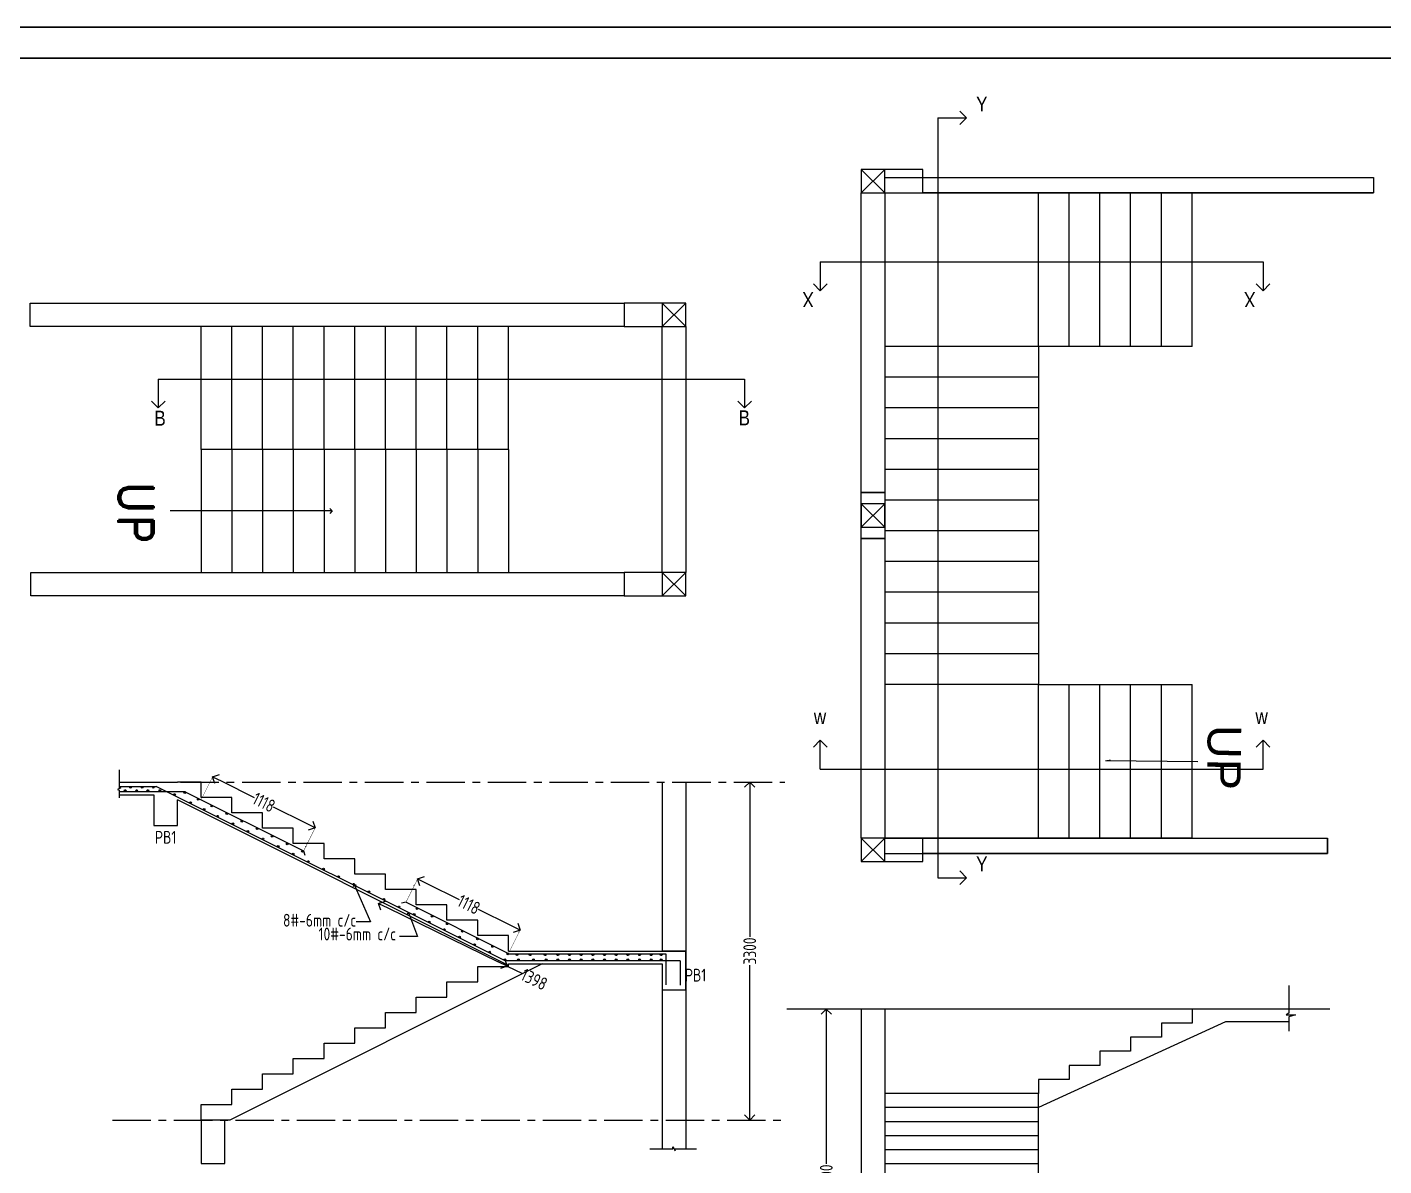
# Model space of a CAD drawing. Header units: inches. Extents: x -605 to 2991212, y -2872845 to 0.
# Drawn here: x 2700475 to 2753448, y -2108598 to -2064120 of the extents above; entities that cross this region are included whole.
import ezdxf

# ---------------------------------------------------------------- set-up
doc = ezdxf.new("R2010")
doc.units = ezdxf.units.IN
doc.header["$LTSCALE"] = 600
doc.header["$MEASUREMENT"] = 0
doc.linetypes.add('CENTERX2', pattern=[4, 2.5, -0.5, 0.5, -0.5])
doc.linetypes.add('DOT2', pattern=[0.125, 0, -0.125])
for name, color, linetype in [('05 RG_TXT', 7, 'Continuous'), ('NOITHAT', 21, 'Continuous'), ('RC BEAM', 130, 'Continuous'), ('SnT-DIMENSION', 7, 'Continuous'), ('SnT-DIMS2', 7, 'Continuous')]:
    doc.layers.add(name, color=color, linetype=linetype)
for name, color, linetype, lineweight in [('PV_MASONRY', 10, 'Continuous', 0), ('rDIMension', 1, 'Continuous', 18), ('rRCC 1', 3, 'Continuous', 25), ('rRCC 2', 40, 'Continuous', 15), ('rREINF 1', 1, 'Continuous', 25), ('rREINF 2', 4, 'Continuous', 25), ('rSHEET', 2, 'Continuous', 30), ('TEXT 1', 1, 'Continuous', 0)]:
    doc.layers.add(name, color=color, linetype=linetype, lineweight=lineweight)
doc.styles.add('DIM', font='geniso.shx', dxfattribs={"width": 0.85})
doc.styles.add('MtXpl_Arial_Narrow_1', font='ARIALN.TTF')
doc.styles.add('RG', font='arial.ttf')
doc.styles.add('ROMAND', font='romand.shx')
doc.styles.add('ROMANS', font='arial.ttf')
doc.dimstyles.new('SnT', dxfattribs={"dimtxt": 2.5, "dimasz": 1, "dimexe": 1, "dimexo": 1, "dimgap": 1, "dimtad": 1, "dimdec": 0, "dimzin": 0, "dimdsep": 46, "dimtxsty": 'ROMANS', "dimblk": 'L1', "dimcen": 1, "dimclrd": 1, "dimclre": 1, "dimadec": 0, "dimazin": 0, "dimtfac": 1, "dimtdec": 0, "dimtmove": 0, "dimatfit": 3, "dimldrblk": 'LL1', "dimfxl": 1, "dimtolj": 1, "dimtzin": 0, "dimarcsym": 0})
doc.dimstyles.new('ST-100', dxfattribs={"dimscale": 100, "dimtxt": 2.5, "dimasz": 2, "dimexe": 0.18, "dimexo": 0.0625, "dimgap": 0.2, "dimtad": 0, "dimdec": 0, "dimzin": 0, "dimdsep": 46, "dimtxsty": 'DIM', "dimblk": 'OPEN90', "dimcen": 0.09, "dimclrd": 256, "dimclrt": 7, "dimadec": 0, "dimazin": 0, "dimtfac": 1, "dimtdec": 0, "dimtofl": 0, "dimtmove": 0, "dimatfit": 3, "dimldrblk": 'OPEN90', "dimfxl": 1, "dimtolj": 1, "dimtzin": 0, "dimlwd": -1, "dimarcsym": 0})
doc.dimstyles.new('ST-150', dxfattribs={"dimscale": 75, "dimtxt": 3, "dimasz": 2, "dimexe": 0.18, "dimexo": 0.0625, "dimgap": 0.2, "dimtad": 0, "dimdec": 0, "dimlfac": 2, "dimzin": 0, "dimdsep": 46, "dimtxsty": 'DIM', "dimblk": 'OPEN90', "dimcen": 0.09, "dimclrd": 256, "dimclrt": 7, "dimadec": 0, "dimazin": 0, "dimtfac": 1, "dimtdec": 0, "dimtofl": 0, "dimtmove": 0, "dimatfit": 3, "dimldrblk": 'OPEN90', "dimfxl": 1, "dimtolj": 1, "dimtzin": 0, "dimlwd": -1, "dimarcsym": 0})
doc.dimstyles.new('ST-25', dxfattribs={"dimscale": 100, "dimtxt": 2.5, "dimasz": 2, "dimexe": 0.18, "dimexo": 0.0625, "dimgap": 0.2, "dimtad": 0, "dimdec": 0, "dimlfac": 0.25, "dimzin": 0, "dimdsep": 46, "dimtxsty": 'DIM', "dimblk": 'OPEN90', "dimcen": 0.09, "dimclrd": 256, "dimclrt": 7, "dimadec": 0, "dimazin": 0, "dimtfac": 1, "dimtdec": 0, "dimtofl": 0, "dimtmove": 0, "dimatfit": 3, "dimldrblk": 'OPEN90', "dimfxl": 1, "dimtolj": 1, "dimtzin": 0, "dimlwd": -1, "dimarcsym": 0})

# ---------------------------------------------------------------- blocks, each defined once
blk = doc.blocks.new('_Open90')
at = {"color": 0, "linetype": 'ByBlock', "lineweight": -2}
for p, q in [((0, 0), (-1, 0)), ((-0.5, 0.5), (0, 0)), ((0, 0), (-0.5, -0.5))]:
    blk.add_line(p, q, dxfattribs=at)
blk = doc.blocks.new('*D162')
at = {"layer": 'Defpoints', "color": 0, "linetype": 'ByBlock', "ltscale": 0.1, "transparency": 16777216}
for p in [(2733042, -2102472), (2731502, -2115672), (2731678, -2115672)]:
    blk.add_point(p, dxfattribs=at)
at = {"layer": 'rDIMension', "color": 0, "linetype": 'DOT2', "lineweight": -2, "ltscale": 0.1, "transparency": 16777216}
for p, q in [((2733036, -2102472), (2731660, -2102472)), ((2731508, -2115672), (2731696, -2115672))]:
    blk.add_line(p, q, dxfattribs=at)
at = {"layer": 'rDIMension', "linetype": 'ByBlock', "ltscale": 0.1, "transparency": 16777216}
for p, q in [((2731678, -2102872), (2731678, -2108521)), ((2731678, -2115272), (2731678, -2109623))]:
    blk.add_line(p, q, dxfattribs=at)
at = {"layer": 'rDIMension', "linetype": 'ByBlock', "ltscale": 0.1, "transparency": 16777216, "xscale": 400, "yscale": 400, "zscale": 400}
for p, rotation in [((2731678, -2102472), 90), ((2731678, -2115672), 270)]:
    blk.add_blockref('_Open90', p, dxfattribs=dict(at, rotation=rotation))
at = {"layer": 'rDIMension', "color": 7, "linetype": 'ByBlock', "ltscale": 0.1, "transparency": 16777216, "insert": (2731678, -2109072), "char_height": 500, "attachment_point": 5, "rotation": 90, "style": 'DIM'}
blk.add_mtext('\\A1;3300', dxfattribs=at)
blk = doc.blocks.new('L1')
at = {"color": 1}
blk.add_line((0, -1), (0, 1), dxfattribs=at)
blk.add_solid([(-2, 0.33), (-2, -0.33), (0, 0)], dxfattribs=at)
blk = doc.blocks.new('LL1')
at = {"color": 1}
blk.add_solid([(-2, 0.33), (-2, -0.33), (0, 0)], dxfattribs=at)
blk = doc.blocks.new('*D172')
at = {"layer": 'Defpoints', "color": 0, "linetype": 'ByBlock', "ltscale": 0.1, "transparency": 16777216}
for p in [(2728749, -2093606), (2728690, -2106806), (2728749, -2106806)]:
    blk.add_point(p, dxfattribs=at)
at = {"layer": 'rDIMension', "color": 0, "linetype": 'DOT2', "lineweight": -2, "ltscale": 0.1, "transparency": 16777216}
for p, q in [((2728742, -2093606), (2728672, -2093606)), ((2728742, -2106806), (2728672, -2106806))]:
    blk.add_line(p, q, dxfattribs=at)
at = {"layer": 'rDIMension', "linetype": 'ByBlock', "ltscale": 0.1, "transparency": 16777216}
for p, q in [((2728690, -2094006), (2728690, -2099654)), ((2728690, -2106406), (2728690, -2100757))]:
    blk.add_line(p, q, dxfattribs=at)
at = {"layer": 'rDIMension', "linetype": 'ByBlock', "ltscale": 0.1, "transparency": 16777216, "xscale": 400, "yscale": 400, "zscale": 400}
for p, rotation in [((2728690, -2093606), 90), ((2728690, -2106806), 270)]:
    blk.add_blockref('_Open90', p, dxfattribs=dict(at, rotation=rotation))
at = {"layer": 'rDIMension', "color": 7, "linetype": 'ByBlock', "ltscale": 0.1, "transparency": 16777216, "insert": (2728690, -2100206), "char_height": 500, "attachment_point": 5, "rotation": 90, "style": 'DIM'}
blk.add_mtext('\\A1;3300', dxfattribs=at)
blk = doc.blocks.new('*D173')
at = {"layer": 'Defpoints', "color": 0, "linetype": 'ByBlock', "ltscale": 0.1, "transparency": 16777216}
for p in [(2715268, -2098298), (2719723, -2099389), (2719268, -2100298)]:
    blk.add_point(p, dxfattribs=at)
at = {"layer": 'rDIMension', "color": 0, "linetype": 'DOT2', "lineweight": -2, "ltscale": 0.1, "transparency": 16777216}
for p, q in [((2715271, -2098292), (2715731, -2097373)), ((2719271, -2100292), (2719731, -2099373))]:
    blk.add_line(p, q, dxfattribs=at)
at = {"layer": 'rDIMension', "linetype": 'ByBlock', "ltscale": 0.1, "transparency": 16777216}
for p, q in [((2716081, -2097568), (2717344, -2098199)), ((2719365, -2099210), (2718102, -2098578))]:
    blk.add_line(p, q, dxfattribs=at)
at = {"layer": 'rDIMension', "linetype": 'ByBlock', "ltscale": 0.1, "transparency": 16777216, "xscale": 400, "yscale": 400, "zscale": 400}
for p, rotation in [((2715723, -2097389), 153.434948822922), ((2719723, -2099389), 333.434948822922)]:
    blk.add_blockref('_Open90', p, dxfattribs=dict(at, rotation=rotation))
at = {"layer": 'rDIMension', "color": 7, "linetype": 'ByBlock', "ltscale": 0.1, "transparency": 16777216, "insert": (2717723, -2098389), "char_height": 500, "attachment_point": 5, "rotation": 333.4349, "style": 'DIM'}
blk.add_mtext('\\A1;1118', dxfattribs=at)
blk = doc.blocks.new('*D174')
at = {"layer": 'Defpoints', "color": 0, "linetype": 'ByBlock', "ltscale": 0.1, "transparency": 16777216}
for p in [(2707268, -2094298), (2711720, -2095397), (2711269, -2096298)]:
    blk.add_point(p, dxfattribs=at)
at = {"layer": 'rDIMension', "color": 0, "linetype": 'DOT2', "lineweight": -2, "ltscale": 0.1, "transparency": 16777216}
for p, q in [((2707271, -2094292), (2707727, -2093380)), ((2711272, -2096293), (2711728, -2095381))]:
    blk.add_line(p, q, dxfattribs=at)
at = {"layer": 'rDIMension', "linetype": 'ByBlock', "ltscale": 0.1, "transparency": 16777216}
for p, q in [((2708077, -2093575), (2709340, -2094207)), ((2711362, -2095218), (2710099, -2094586))]:
    blk.add_line(p, q, dxfattribs=at)
at = {"layer": 'rDIMension', "linetype": 'ByBlock', "ltscale": 0.1, "transparency": 16777216, "xscale": 400, "yscale": 400, "zscale": 400}
for p, rotation in [((2707719, -2093397), 153.434948822922), ((2711720, -2095397), 333.434948822922)]:
    blk.add_blockref('_Open90', p, dxfattribs=dict(at, rotation=rotation))
at = {"layer": 'rDIMension', "color": 7, "linetype": 'ByBlock', "ltscale": 0.1, "transparency": 16777216, "insert": (2709720, -2094397), "char_height": 500, "attachment_point": 5, "rotation": 333.4349, "style": 'DIM'}
blk.add_mtext('\\A1;1118', dxfattribs=at)
blk = doc.blocks.new('*D175')
at = {"layer": 'Defpoints', "color": 0, "linetype": 'ByBlock', "ltscale": 0.1, "transparency": 16777216}
for p in [(2714245, -2098253), (2714199, -2098346), (2719268, -2100706)]:
    blk.add_point(p, dxfattribs=at)
at = {"layer": 'rDIMension', "color": 0, "linetype": 'DOT2', "lineweight": -2, "ltscale": 0.1, "transparency": 16777216}
for p, q in [((2714242, -2098259), (2714192, -2098362)), ((2719266, -2100711), (2719215, -2100815))]:
    blk.add_line(p, q, dxfattribs=at)
at = {"layer": 'rDIMension', "linetype": 'ByBlock', "ltscale": 0.1, "transparency": 16777216}
for p, q in [((2714559, -2098521), (2718864, -2100623)), ((2719223, -2100799), (2719815, -2101088))]:
    blk.add_line(p, q, dxfattribs=at)
at = {"layer": 'rDIMension', "linetype": 'ByBlock', "ltscale": 0.1, "transparency": 16777216, "xscale": 400, "yscale": 400, "zscale": 400}
for p, rotation in [((2714199, -2098346), 153.9759606951129), ((2719223, -2100799), 333.9759606951129)]:
    blk.add_blockref('_Open90', p, dxfattribs=dict(at, rotation=rotation))
at = {"layer": 'rDIMension', "color": 7, "linetype": 'ByBlock', "ltscale": 0.1, "transparency": 16777216, "insert": (2720273, -2101312), "char_height": 500, "attachment_point": 5, "rotation": 333.976, "style": 'DIM'}
blk.add_mtext('\\A1;1398', dxfattribs=at)

msp = doc.modelspace()

# ---------------------------------------------------------------- hatches: boundary and pattern name
at = {"layer": 'rREINF 2'}
h = msp.add_hatch(color=256, dxfattribs=at)
h.dxf.hatch_style = 1
h.paths.add_polyline_path([(2704336.3, -2093940.3, 1), (2704267.6, -2093940.3, 1)])
h = msp.add_hatch(color=256, dxfattribs=at)
h.dxf.hatch_style = 1
h.paths.add_polyline_path([(2704550.1, -2093808.9, 1), (2704481.4, -2093808.9, 1)])
h = msp.add_hatch(color=256, dxfattribs=at)
h.dxf.hatch_style = 1
h.paths.add_polyline_path([(2704787.1, -2093940.3, 1), (2704718.4, -2093940.3, 1)])
h = msp.add_hatch(color=256, dxfattribs=at)
h.dxf.hatch_style = 1
h.paths.add_polyline_path([(2705000.9, -2093808.9, 1), (2704932.1, -2093808.9, 1)])
h = msp.add_hatch(color=256, dxfattribs=at)
h.dxf.hatch_style = 1
h.paths.add_polyline_path([(2705222.2, -2093940.3, 1), (2705153.5, -2093940.3, 1)])
h = msp.add_hatch(color=256, dxfattribs=at)
h.dxf.hatch_style = 1
h.paths.add_polyline_path([(2705436, -2093808.9, 1), (2705367.2, -2093808.9, 1)])
h = msp.add_hatch(color=256, dxfattribs=at)
h.dxf.hatch_style = 1
h.paths.add_polyline_path([(2705692.5, -2093940.3, 1), (2705623.8, -2093940.3, 1)])
h = msp.add_hatch(color=256, dxfattribs=at)
h.dxf.hatch_style = 1
h.paths.add_polyline_path([(2706663.4, -2094012.6, 1), (2706594.7, -2094012.6, 1)])
h = msp.add_hatch(color=256, dxfattribs=at)
h.dxf.hatch_style = 1
h.paths.add_polyline_path([(2706264.7, -2094095.7, 1), (2706195.9, -2094095.7, 1)])
h = msp.add_hatch(color=256, dxfattribs=at)
h.dxf.hatch_style = 1
h.paths.add_polyline_path([(2706892.5, -2094409.7, 1), (2706823.8, -2094409.7, 1)])
h = msp.add_hatch(color=256, dxfattribs=at)
h.dxf.hatch_style = 1
h.paths.add_polyline_path([(2707190.4, -2094280.1, 1), (2707121.7, -2094280.1, 1)])
h = msp.add_hatch(color=256, dxfattribs=at)
h.dxf.hatch_style = 1
h.paths.add_polyline_path([(2707716.1, -2094543, 1), (2707647.4, -2094543, 1)])
h = msp.add_hatch(color=256, dxfattribs=at)
h.dxf.hatch_style = 1
h.paths.add_polyline_path([(2707418.2, -2094672.5, 1), (2707349.5, -2094672.5, 1)])
h = msp.add_hatch(color=256, dxfattribs=at)
h.dxf.hatch_style = 1
h.paths.add_polyline_path([(2707949.2, -2094941.9, 1), (2707880.5, -2094941.9, 1)])
h = msp.add_hatch(color=256, dxfattribs=at)
h.dxf.hatch_style = 1
h.paths.add_polyline_path([(2708306.2, -2094838, 1), (2708237.4, -2094838, 1)])
h = msp.add_hatch(color=256, dxfattribs=at)
h.dxf.hatch_style = 1
h.paths.add_polyline_path([(2708539.3, -2095236.9, 1), (2708470.6, -2095236.9, 1)])
h = msp.add_hatch(color=256, dxfattribs=at)
h.dxf.hatch_style = 1
h.paths.add_polyline_path([(2708896.2, -2095133, 1), (2708827.5, -2095133, 1)])
h = msp.add_hatch(color=256, dxfattribs=at)
h.dxf.hatch_style = 1
h.paths.add_polyline_path([(2709129.3, -2095531.9, 1), (2709060.6, -2095531.9, 1)])
h = msp.add_hatch(color=256, dxfattribs=at)
h.dxf.hatch_style = 1
h.paths.add_polyline_path([(2709486.2, -2095428.1, 1), (2709417.5, -2095428.1, 1)])
h = msp.add_hatch(color=256, dxfattribs=at)
h.dxf.hatch_style = 1
h.paths.add_polyline_path([(2709719.4, -2095826.9, 1), (2709650.6, -2095826.9, 1)])
h = msp.add_hatch(color=256, dxfattribs=at)
h.dxf.hatch_style = 1
h.paths.add_polyline_path([(2710076.3, -2095723.1, 1), (2710007.6, -2095723.1, 1)])
h = msp.add_hatch(color=256, dxfattribs=at)
h.dxf.hatch_style = 1
h.paths.add_polyline_path([(2710309.4, -2096122, 1), (2710240.7, -2096122, 1)])
h = msp.add_hatch(color=256, dxfattribs=at)
h.dxf.hatch_style = 1
h.paths.add_polyline_path([(2710666.3, -2096018.1, 1), (2710597.6, -2096018.1, 1)])
h = msp.add_hatch(color=256, dxfattribs=at)
h.dxf.hatch_style = 1
h.paths.add_polyline_path([(2710899.5, -2096417, 1), (2710830.7, -2096417, 1)])
h = msp.add_hatch(color=256, dxfattribs=at)
h.dxf.hatch_style = 1
h.paths.add_polyline_path([(2711256.4, -2096313.1, 1), (2711187.7, -2096313.1, 1)])
h = msp.add_hatch(color=256, dxfattribs=at)
h.dxf.hatch_style = 1
h.paths.add_polyline_path([(2711489.5, -2096712, 1), (2711420.8, -2096712, 1)])
h = msp.add_hatch(color=256, dxfattribs=at)
h.dxf.hatch_style = 1
h.paths.add_polyline_path([(2712079.6, -2097007, 1), (2712010.8, -2097007, 1)])
h = msp.add_hatch(color=256, dxfattribs=at)
h.dxf.hatch_style = 1
h.paths.add_polyline_path([(2712669.6, -2097302.1, 1), (2712600.9, -2097302.1, 1)])
h = msp.add_hatch(color=256, dxfattribs=at)
h.dxf.hatch_style = 1
h.paths.add_polyline_path([(2713259.7, -2097597.1, 1), (2713190.9, -2097597.1, 1)])
h = msp.add_hatch(color=256, dxfattribs=at)
h.dxf.hatch_style = 1
h.paths.add_polyline_path([(2713849.7, -2097892.1, 1), (2713781, -2097892.1, 1)])
h = msp.add_hatch(color=256, dxfattribs=at)
h.dxf.hatch_style = 1
h.paths.add_polyline_path([(2714439.8, -2098187.1, 1), (2714371, -2098187.1, 1)])
h = msp.add_hatch(color=256, dxfattribs=at)
h.dxf.hatch_style = 1
h.paths.add_polyline_path([(2715029.8, -2098482.2, 1), (2714961.1, -2098482.2, 1)])
h = msp.add_hatch(color=256, dxfattribs=at)
h.dxf.hatch_style = 1
h.paths.add_polyline_path([(2715619.9, -2098777.2, 1), (2715551.1, -2098777.2, 1)])
h = msp.add_hatch(color=256, dxfattribs=at)
h.dxf.hatch_style = 1
h.paths.add_polyline_path([(2715732.8, -2098551.3, 1), (2715664.1, -2098551.3, 1)])
h = msp.add_hatch(color=256, dxfattribs=at)
h.dxf.hatch_style = 1
h.paths.add_polyline_path([(2716209.9, -2099072.2, 1), (2716141.2, -2099072.2, 1)])
h = msp.add_hatch(color=256, dxfattribs=at)
h.dxf.hatch_style = 1
h.paths.add_polyline_path([(2716322.8, -2098846.3, 1), (2716254.1, -2098846.3, 1)])
h = msp.add_hatch(color=256, dxfattribs=at)
h.dxf.hatch_style = 1
h.paths.add_polyline_path([(2716912.9, -2099141.4, 1), (2716844.1, -2099141.4, 1)])
h = msp.add_hatch(color=256, dxfattribs=at)
h.dxf.hatch_style = 1
h.paths.add_polyline_path([(2716800, -2099367.2, 1), (2716731.2, -2099367.2, 1)])
h = msp.add_hatch(color=256, dxfattribs=at)
h.dxf.hatch_style = 1
h.paths.add_polyline_path([(2717390, -2099662.3, 1), (2717321.3, -2099662.3, 1)])
h = msp.add_hatch(color=256, dxfattribs=at)
h.dxf.hatch_style = 1
h.paths.add_polyline_path([(2717502.9, -2099436.4, 1), (2717434.2, -2099436.4, 1)])
h = msp.add_hatch(color=256, dxfattribs=at)
h.dxf.hatch_style = 1
h.paths.add_polyline_path([(2718093, -2099731.4, 1), (2718024.2, -2099731.4, 1)])
h = msp.add_hatch(color=256, dxfattribs=at)
h.dxf.hatch_style = 1
h.paths.add_polyline_path([(2717980, -2099957.3, 1), (2717911.3, -2099957.3, 1)])
h = msp.add_hatch(color=256, dxfattribs=at)
h.dxf.hatch_style = 1
h.paths.add_polyline_path([(2718570.1, -2100252.3, 1), (2718501.4, -2100252.3, 1)])
h = msp.add_hatch(color=256, dxfattribs=at)
h.dxf.hatch_style = 1
h.paths.add_polyline_path([(2718683, -2100026.4, 1), (2718614.3, -2100026.4, 1)])
h = msp.add_hatch(color=256, dxfattribs=at)
h.dxf.hatch_style = 1
h.paths.add_polyline_path([(2719273.1, -2100321.5, 1), (2719204.3, -2100321.5, 1)])
h = msp.add_hatch(color=256, dxfattribs=at)
h.dxf.hatch_style = 1
h.paths.add_polyline_path([(2719636.5, -2100351.1, 1), (2719567.7, -2100351.1, 1)])
h = msp.add_hatch(color=256, dxfattribs=at)
h.dxf.hatch_style = 1
h.paths.add_polyline_path([(2720147.2, -2100351.1, 1), (2720078.5, -2100351.1, 1)])
h = msp.add_hatch(color=256, dxfattribs=at)
h.dxf.hatch_style = 1
h.paths.add_polyline_path([(2720731.3, -2100351.1, 1), (2720662.6, -2100351.1, 1)])
h = msp.add_hatch(color=256, dxfattribs=at)
h.dxf.hatch_style = 1
h.paths.add_polyline_path([(2721230.3, -2100351.1, 1), (2721161.5, -2100351.1, 1)])
h = msp.add_hatch(color=256, dxfattribs=at)
h.dxf.hatch_style = 1
h.paths.add_polyline_path([(2721686.1, -2100351.1, 1), (2721617.3, -2100351.1, 1)])
h = msp.add_hatch(color=256, dxfattribs=at)
h.dxf.hatch_style = 1
h.paths.add_polyline_path([(2722141.9, -2100351.1, 1), (2722073.1, -2100351.1, 1)])
h = msp.add_hatch(color=256, dxfattribs=at)
h.dxf.hatch_style = 1
h.paths.add_polyline_path([(2722597.7, -2100351.1, 1), (2722528.9, -2100351.1, 1)])
h = msp.add_hatch(color=256, dxfattribs=at)
h.dxf.hatch_style = 1
h.paths.add_polyline_path([(2723053.5, -2100351.1, 1), (2722984.7, -2100351.1, 1)])
h = msp.add_hatch(color=256, dxfattribs=at)
h.dxf.hatch_style = 1
h.paths.add_polyline_path([(2723509.3, -2100351.1, 1), (2723440.5, -2100351.1, 1)])
h = msp.add_hatch(color=256, dxfattribs=at)
h.dxf.hatch_style = 1
h.paths.add_polyline_path([(2723965.1, -2100351.1, 1), (2723896.3, -2100351.1, 1)])
h = msp.add_hatch(color=256, dxfattribs=at)
h.dxf.hatch_style = 1
h.paths.add_polyline_path([(2724420.9, -2100351.1, 1), (2724352.1, -2100351.1, 1)])
h = msp.add_hatch(color=256, dxfattribs=at)
h.dxf.hatch_style = 1
h.paths.add_polyline_path([(2724876.7, -2100351.1, 1), (2724807.9, -2100351.1, 1)])
h = msp.add_hatch(color=256, dxfattribs=at)
h.dxf.hatch_style = 1
h.paths.add_polyline_path([(2725265.7, -2100351.1, 1), (2725197, -2100351.1, 1)])
h = msp.add_hatch(color=256, dxfattribs=at)
h.dxf.hatch_style = 1
h.paths.add_polyline_path([(2719160.1, -2100547.3, 1), (2719091.4, -2100547.3, 1)])
h = msp.add_hatch(color=256, dxfattribs=at)
h.dxf.hatch_style = 1
h.paths.add_polyline_path([(2719691.4, -2100551.4, 1), (2719622.7, -2100551.4, 1)])
h = msp.add_hatch(color=256, dxfattribs=at)
h.dxf.hatch_style = 1
h.paths.add_polyline_path([(2720275.5, -2100551.4, 1), (2720206.8, -2100551.4, 1)])
h = msp.add_hatch(color=256, dxfattribs=at)
h.dxf.hatch_style = 1
h.paths.add_polyline_path([(2720774.5, -2100551.4, 1), (2720705.7, -2100551.4, 1)])
h = msp.add_hatch(color=256, dxfattribs=at)
h.dxf.hatch_style = 1
h.paths.add_polyline_path([(2721230.3, -2100551.4, 1), (2721161.5, -2100551.4, 1)])
h = msp.add_hatch(color=256, dxfattribs=at)
h.dxf.hatch_style = 1
h.paths.add_polyline_path([(2721686.1, -2100551.4, 1), (2721617.3, -2100551.4, 1)])
h = msp.add_hatch(color=256, dxfattribs=at)
h.dxf.hatch_style = 1
h.paths.add_polyline_path([(2722141.9, -2100551.4, 1), (2722073.1, -2100551.4, 1)])
h = msp.add_hatch(color=256, dxfattribs=at)
h.dxf.hatch_style = 1
h.paths.add_polyline_path([(2722597.7, -2100551.4, 1), (2722528.9, -2100551.4, 1)])
h = msp.add_hatch(color=256, dxfattribs=at)
h.dxf.hatch_style = 1
h.paths.add_polyline_path([(2723053.5, -2100551.4, 1), (2722984.7, -2100551.4, 1)])
h = msp.add_hatch(color=256, dxfattribs=at)
h.dxf.hatch_style = 1
h.paths.add_polyline_path([(2723509.3, -2100551.4, 1), (2723440.5, -2100551.4, 1)])
h = msp.add_hatch(color=256, dxfattribs=at)
h.dxf.hatch_style = 1
h.paths.add_polyline_path([(2723965.1, -2100551.4, 1), (2723896.3, -2100551.4, 1)])
h = msp.add_hatch(color=256, dxfattribs=at)
h.dxf.hatch_style = 1
h.paths.add_polyline_path([(2724420.9, -2100551.4, 1), (2724352.1, -2100551.4, 1)])
h = msp.add_hatch(color=256, dxfattribs=at)
h.dxf.hatch_style = 1
h.paths.add_polyline_path([(2724876.7, -2100551.4, 1), (2724807.9, -2100551.4, 1)])
h = msp.add_hatch(color=256, dxfattribs=at)
h.dxf.hatch_style = 1
h.paths.add_polyline_path([(2725265.7, -2100551.4, 1), (2725197, -2100551.4, 1)])

# ---------------------------------------------------------------- linework, layer by layer
at = {"color": 8, "linetype": 'ByBlock'}
for p, q in [((2707268.4, -2080617.8), (2707268.4, -2075817.8)), ((2708468.4, -2080617.8), (2708468.4, -2075817.8)), ((2709668.4, -2080617.8), (2709668.4, -2075817.8)), ((2710868.4, -2080617.8), (2710868.4, -2075817.8)), ((2712068.4, -2080617.8), (2712068.4, -2075817.8)), ((2713268.4, -2080617.8), (2713268.4, -2075817.8)), ((2714468.4, -2080617.8), (2714468.4, -2075817.8)), ((2715668.4, -2080617.8), (2715668.4, -2075817.8)), ((2716868.4, -2080617.8), (2716868.4, -2075817.8)), ((2718068.4, -2080617.8), (2718068.4, -2075817.8)), ((2719268.4, -2080617.8), (2719268.4, -2075817.8)), ((2725268.4, -2085417.8), (2725268.4, -2075817.8)), ((2707268.4, -2080617.8), (2707268.4, -2085417.8)), ((2719268.4, -2080617.8), (2707268.4, -2080617.8)), ((2708468.4, -2080617.8), (2708468.4, -2085417.8)), ((2709668.4, -2080617.8), (2709668.4, -2085417.8)), ((2710868.4, -2080617.8), (2710868.4, -2085417.8)), ((2712068.4, -2080617.8), (2712068.4, -2085417.8)), ((2713268.4, -2080617.8), (2713268.4, -2085417.8)), ((2714468.4, -2080617.8), (2714468.4, -2085417.8)), ((2715668.4, -2080617.8), (2715668.4, -2085417.8)), ((2716868.4, -2080617.8), (2716868.4, -2085417.8)), ((2718068.4, -2080617.8), (2718068.4, -2085417.8)), ((2719268.4, -2080617.8), (2719268.4, -2085417.8))]:
    msp.add_line(p, q, dxfattribs=at)
at = {"color": 1, "linetype": 'ByBlock'}
for points in [[(2753041.8, -2070594.8), (2735441.8, -2070594.8), (2735441.8, -2069994.8), (2753041.8, -2069994.8)], [(2733961.8, -2082294.8), (2733041.8, -2082294.8), (2733041.8, -2070594.8), (2733961.8, -2070594.8)], [(2700588.4, -2074897.8), (2723788.4, -2074897.8), (2723788.4, -2075817.8), (2700588.4, -2075817.8)], [(2725268.4, -2075817.8), (2726188.4, -2075817.8), (2726188.4, -2085417.8), (2725268.4, -2085417.8)], [(2733961.8, -2095794.8), (2733041.8, -2095794.8), (2733041.8, -2084094.8), (2733961.8, -2084094.8)], [(2700620, -2085417.8), (2723788.4, -2085417.8), (2723788.4, -2086337.8), (2700620, -2086337.8)], [(2751241.8, -2096394.8), (2735441.8, -2096394.8), (2735441.8, -2095794.8), (2751241.8, -2095794.8)]]:
    msp.add_lwpolyline(points, close=True, dxfattribs=at)
for points in [[(2704064.9, -2093130.7), (2704064.9, -2093828.7), (2704134, -2093828.7), (2704000.3, -2093895.3), (2704064.9, -2093922.6), (2704064.9, -2094227.6)], [(2704064.9, -2093774.7), (2705511.8, -2093774.7)], [(2704064.9, -2093974.7), (2706622, -2093974.7)], [(2719134, -2100585.8), (2705511.8, -2093774.7)], [(2706622, -2093974.7), (2711269.3, -2096298.3)], [(2711269.3, -2096298.3), (2711323, -2096461.5)], [(2715268.4, -2098297.9), (2715093.4, -2098331.9)], [(2715268.4, -2098297.9), (2719268.4, -2100297.9)], [(2719272.7, -2100316.7), (2725413.9, -2100316.7)], [(2725413.9, -2100316.7), (2725413.9, -2101520.8)], [(2725978.2, -2100585.8), (2719134, -2100585.8)], [(2725978.2, -2100585.8), (2725978.2, -2101534.8)], [(2749743, -2101553.7), (2749743, -2102639.4), (2749630.3, -2102698.9), (2750003.8, -2102698.9), (2749743, -2102780.1), (2749743, -2103339)], [(2733041.8, -2102472), (2733041.8, -2115672)], [(2733961.8, -2102472), (2733961.8, -2112372)]]:
    msp.add_lwpolyline(points, dxfattribs=at)
at = {"color": 8, "linetype": 'CENTERX2'}
for points in [[(2704064.9, -2093605.8), (2730055.3, -2093605.8)], [(2703807.9, -2106805.8), (2730055.3, -2106805.8)]]:
    msp.add_lwpolyline(points, dxfattribs=at)
at = {"color": 2, "linetype": 'ByBlock'}
for points in [[(2704064.9, -2093605.8), (2706348.4, -2093605.8)], [(2719268.4, -2100205.8), (2719268.4, -2099605.8), (2718068.4, -2099605.8), (2718068.4, -2099005.8), (2716868.4, -2099005.8), (2716868.4, -2098405.8), (2715668.4, -2098405.8), (2715668.4, -2097805.8), (2714468.4, -2097805.8), (2714468.4, -2097205.8), (2713268.4, -2097205.8), (2713268.4, -2096605.8), (2712068.4, -2096605.8), (2712068.4, -2096005.8), (2710868.4, -2096005.8), (2710868.4, -2095405.8), (2709668.4, -2095405.8), (2709668.4, -2094805.8), (2708468.4, -2094805.8), (2708468.4, -2094205.8), (2707268.4, -2094205.8), (2707268.4, -2093605.8), (2706348.4, -2093605.8)], [(2704064.9, -2094105.8), (2705428.4, -2094105.8), (2705428.4, -2094205.8)], [(2719268.4, -2100764.8), (2706348.4, -2094304.8)], [(2719268.4, -2100205.8), (2726188.4, -2100205.8)], [(2719268.4, -2100338.8), (2719268.4, -2100297.9)], [(2707268.4, -2106805.8), (2707268.4, -2106205.8), (2708468.4, -2106205.8), (2708468.4, -2105605.8), (2709668.4, -2105605.8), (2709668.4, -2105005.8), (2710868.4, -2105005.8), (2710868.4, -2104405.8), (2712068.4, -2104405.8), (2712068.4, -2103805.8), (2713268.4, -2103805.8), (2713268.4, -2103205.8), (2714468.4, -2103205.8), (2714468.4, -2102605.8), (2715668.4, -2102605.8), (2715668.4, -2102005.8), (2716868.4, -2102005.8), (2716868.4, -2101405.8), (2718068.4, -2101405.8), (2718068.4, -2100805.8), (2719268.4, -2100805.8), (2719268.4, -2100705.8)], [(2720586.4, -2100705.8), (2708386.4, -2106805.8), (2708188.4, -2106805.8)], [(2719268.4, -2100705.8), (2725268.4, -2100705.8)], [(2745961.8, -2102472), (2745961.8, -2103022), (2744761.8, -2103022), (2744761.8, -2103572), (2743561.8, -2103572), (2743561.8, -2104122), (2742361.8, -2104122), (2742361.8, -2104672), (2741161.8, -2104672), (2741161.8, -2105222), (2739961.8, -2105222), (2739961.8, -2105772), (2733961.8, -2105772)], [(2749743, -2102472), (2745961.8, -2102472)], [(2747270.9, -2102972), (2739961.8, -2106322)], [(2749743, -2102972), (2747270.9, -2102972)], [(2739961.8, -2112372), (2739961.8, -2105772)], [(2739961.8, -2106322), (2733961.8, -2106322)], [(2739961.8, -2106872), (2733961.8, -2106872)], [(2739961.8, -2107422), (2733961.8, -2107422)], [(2739961.8, -2107972), (2733961.8, -2107972)], [(2739961.8, -2108522), (2733961.8, -2108522)]]:
    msp.add_lwpolyline(points, dxfattribs=at)
at = {"color": 4, "linetype": 'ByBlock'}
for points in [[(2725268.4, -2093605.8), (2725268.4, -2100205.8)], [(2726188.4, -2093605.8), (2726188.4, -2107934.6)], [(2705428.4, -2094105.8), (2705428.4, -2095305.8), (2706348.4, -2095305.8), (2706348.4, -2094304.8)], [(2725268.4, -2100705.8), (2725268.4, -2101725.8), (2726188.4, -2101725.8), (2726188.4, -2100205.8), (2725268.4, -2100205.8)], [(2725268.4, -2100705.8), (2725268.4, -2107934.6)], [(2724783.7, -2107934.6), (2725687.2, -2107934.6), (2725687.2, -2107857.7), (2725775.9, -2108006.1), (2725775.9, -2107934.6), (2726611, -2107934.6)]]:
    msp.add_lwpolyline(points, dxfattribs=at)
at = {"color": 8, "linetype": 'ByBlock'}
msp.add_lwpolyline([(2751333.5, -2102472), (2730134.6, -2102472)], dxfattribs=at)
at = {"color": 4, "linetype": 'ByBlock'}
msp.add_lwpolyline([(2707268.4, -2106805.8), (2707268.4, -2108505.8), (2708188.4, -2108505.8), (2708188.4, -2106805.8)], close=True, dxfattribs=at)
at = {"layer": 'NOITHAT', "color": 8, "linetype": 'Continuous'}
msp.add_line((2733961.8, -2070594.8), (2745961.8, -2070594.8), dxfattribs=at)
at = {"layer": 'NOITHAT', "linetype": 'Continuous'}
for p, q in [((2739961.8, -2076594.8), (2739961.8, -2070594.8)), ((2741161.8, -2076594.8), (2741161.8, -2070594.8)), ((2742361.8, -2076594.8), (2742361.8, -2070594.8)), ((2743561.8, -2076594.8), (2743561.8, -2070594.8)), ((2744761.8, -2076594.8), (2744761.8, -2070594.8)), ((2745961.8, -2076594.8), (2745961.8, -2070594.8)), ((2739961.8, -2076594.8), (2733961.8, -2076594.8)), ((2739961.8, -2077794.8), (2733961.8, -2077794.8)), ((2739961.8, -2078994.8), (2733961.8, -2078994.8)), ((2739961.8, -2080194.8), (2733961.8, -2080194.8)), ((2739961.8, -2081394.8), (2733961.8, -2081394.8)), ((2739961.8, -2081394.8), (2733961.8, -2081394.8)), ((2739961.8, -2082594.8), (2733961.8, -2082594.8)), ((2739961.8, -2083794.8), (2733961.8, -2083794.8)), ((2739961.8, -2084994.8), (2733961.8, -2084994.8)), ((2739961.8, -2086194.8), (2733961.8, -2086194.8)), ((2739961.8, -2087394.8), (2733961.8, -2087394.8)), ((2739961.8, -2088594.8), (2733961.8, -2088594.8)), ((2739961.8, -2089794.8), (2733961.8, -2089794.8)), ((2739961.8, -2095794.8), (2739961.8, -2089794.8)), ((2741161.8, -2095794.8), (2741161.8, -2089794.8)), ((2742361.8, -2095794.8), (2742361.8, -2089794.8)), ((2743561.8, -2095794.8), (2743561.8, -2089794.8)), ((2744761.8, -2095794.8), (2744761.8, -2089794.8)), ((2745961.8, -2095794.8), (2745961.8, -2089794.8))]:
    msp.add_line(p, q, dxfattribs=at)
msp.add_lwpolyline([(2745961.8, -2076594.8), (2739961.8, -2076594.8), (2739961.8, -2089794.8), (2745961.8, -2089794.8)], dxfattribs=at)
at = {"layer": 'PV_MASONRY', "color": 8}
for p, q in [((2733961.8, -2069994.8), (2753041.8, -2069994.8)), ((2753041.8, -2069994.8), (2753041.8, -2070594.8)), ((2733961.8, -2070594.8), (2753041.8, -2070594.8)), ((2745961.8, -2095794.8), (2733961.8, -2095794.8)), ((2733961.8, -2095794.8), (2751241.8, -2095794.8)), ((2751241.8, -2096394.8), (2751241.8, -2095794.8)), ((2733961.8, -2096394.8), (2751241.8, -2096394.8))]:
    msp.add_line(p, q, dxfattribs=at)
at = {"layer": 'RC BEAM', "color": 1}
for p, q in [((2737154.3, -2067663.1), (2736888.2, -2067397.1)), ((2736030, -2067663.1), (2736030, -2097343.1)), ((2736030, -2067663.1), (2737154.3, -2067663.1)), ((2737154.3, -2067663.1), (2736888.2, -2067929.2)), ((2731439.6, -2073289.2), (2748732.7, -2073289.2)), ((2731439.6, -2073289.2), (2731439.6, -2074413.5)), ((2748732.7, -2073289.2), (2748732.7, -2074413.5)), ((2731439.6, -2074413.5), (2731173.5, -2074147.5)), ((2731439.6, -2074413.5), (2731705.6, -2074147.5)), ((2748732.7, -2074413.5), (2748466.6, -2074147.5)), ((2748732.7, -2074413.5), (2748998.7, -2074147.5)), ((2705592.4, -2077867.6), (2728487.7, -2077867.6)), ((2705592.4, -2077867.6), (2705592.4, -2078991.9)), ((2728487.7, -2077867.6), (2728487.7, -2078991.9)), ((2705592.4, -2078991.9), (2705326.4, -2078725.9)), ((2705592.4, -2078991.9), (2705858.5, -2078725.9)), ((2728487.7, -2078991.9), (2728221.6, -2078725.9)), ((2728487.7, -2078991.9), (2728753.8, -2078725.9)), ((2731439.6, -2091976.1), (2731173.5, -2092242.2)), ((2731439.6, -2093100.4), (2731439.6, -2091976.1)), ((2731439.6, -2091976.1), (2731705.6, -2092242.2)), ((2748732.7, -2091976.1), (2748466.6, -2092242.2)), ((2748732.7, -2093100.4), (2748732.7, -2091976.1)), ((2748732.7, -2091976.1), (2748998.7, -2092242.2)), ((2731439.6, -2093100.4), (2748732.7, -2093100.4)), ((2737154.3, -2097343.1), (2736888.2, -2097077)), ((2736030, -2097343.1), (2737154.3, -2097343.1)), ((2737154.3, -2097343.1), (2736888.2, -2097609.1))]:
    msp.add_line(p, q, dxfattribs=at)
at = {"layer": 'rRCC 2', "color": 6}
for p, q in [((2733041.8, -2070594.8), (2733961.8, -2069674.8)), ((2733041.8, -2069674.8), (2733961.8, -2070594.8)), ((2726188.4, -2074897.8), (2725268.4, -2075817.8)), ((2726188.4, -2075817.8), (2725268.4, -2074897.8)), ((2733041.8, -2082734.8), (2733961.8, -2083654.8)), ((2733961.8, -2082734.8), (2733041.8, -2083654.8)), ((2726188.4, -2085417.8), (2725268.4, -2086337.8)), ((2726188.4, -2086337.8), (2725268.4, -2085417.8)), ((2733041.8, -2096714.8), (2733961.8, -2095794.8)), ((2733041.8, -2095794.8), (2733961.8, -2096714.8))]:
    msp.add_line(p, q, dxfattribs=at)
for points in [[(2733041.8, -2069674.8), (2733041.8, -2070594.8), (2735441.8, -2070594.8), (2735441.8, -2069674.8)], [(2733041.8, -2070594.8), (2733961.8, -2070594.8), (2733961.8, -2069674.8), (2733041.8, -2069674.8)], [(2726188.4, -2075817.8), (2726188.4, -2074897.8), (2723788.4, -2074897.8), (2723788.4, -2075817.8)], [(2726188.4, -2074897.8), (2725268.4, -2074897.8), (2725268.4, -2075817.8), (2726188.4, -2075817.8)], [(2733961.8, -2084094.8), (2733041.8, -2084094.8), (2733041.8, -2082294.8), (2733961.8, -2082294.8)], [(2733041.8, -2082734.8), (2733041.8, -2083654.8), (2733961.8, -2083654.8), (2733961.8, -2082734.8)], [(2726188.4, -2086337.8), (2726188.4, -2085417.8), (2723788.4, -2085417.8), (2723788.4, -2086337.8)], [(2726188.4, -2085417.8), (2725268.4, -2085417.8), (2725268.4, -2086337.8), (2726188.4, -2086337.8)], [(2733041.8, -2095794.8), (2733041.8, -2096714.8), (2735441.8, -2096714.8), (2735441.8, -2095794.8)], [(2733041.8, -2096714.8), (2733961.8, -2096714.8), (2733961.8, -2095794.8), (2733041.8, -2095794.8)]]:
    msp.add_lwpolyline(points, close=True, dxfattribs=at)
at = {"layer": 'rREINF 2'}
for centre in [(2704302, -2093940.3), (2704515.7, -2093808.9), (2704752.7, -2093940.3), (2704966.5, -2093808.9), (2705187.8, -2093940.3), (2705401.6, -2093808.9), (2705658.2, -2093940.3), (2706629.1, -2094012.6), (2706230.3, -2094095.7), (2706858.2, -2094409.7), (2707156.1, -2094280.1), (2707681.7, -2094543), (2707383.9, -2094672.5), (2707914.9, -2094941.9), (2708271.8, -2094838), (2708504.9, -2095236.9), (2708861.8, -2095133), (2709095, -2095531.9), (2709451.9, -2095428.1), (2709685, -2095826.9), (2710041.9, -2095723.1), (2710275.1, -2096122), (2710632, -2096018.1), (2710865.1, -2096417), (2711222, -2096313.1), (2711455.2, -2096712), (2712045.2, -2097007), (2712635.3, -2097302.1), (2713225.3, -2097597.1), (2713815.3, -2097892.1), (2714405.4, -2098187.1), (2714995.4, -2098482.2), (2715585.5, -2098777.2), (2715698.4, -2098551.3), (2716175.5, -2099072.2), (2716288.5, -2098846.3), (2716878.5, -2099141.4), (2716765.6, -2099367.2), (2717355.6, -2099662.3), (2717468.6, -2099436.4), (2718058.6, -2099731.4), (2717945.7, -2099957.3), (2718535.7, -2100252.3), (2718648.7, -2100026.4), (2719238.7, -2100321.5), (2719602.1, -2100351.1), (2720112.9, -2100351.1), (2720697, -2100351.1), (2721195.9, -2100351.1), (2721651.7, -2100351.1), (2722107.5, -2100351.1), (2722563.3, -2100351.1), (2723019.1, -2100351.1), (2723474.9, -2100351.1), (2723930.7, -2100351.1), (2724386.5, -2100351.1), (2724842.3, -2100351.1), (2725231.3, -2100351.1), (2719125.8, -2100547.3), (2719657.1, -2100551.4), (2720241.2, -2100551.4), (2720740.1, -2100551.4), (2721195.9, -2100551.4), (2721651.7, -2100551.4), (2722107.5, -2100551.4), (2722563.3, -2100551.4), (2723019.1, -2100551.4), (2723474.9, -2100551.4), (2723930.7, -2100551.4), (2724386.5, -2100551.4), (2724842.3, -2100551.4), (2725231.3, -2100551.4)]:
    msp.add_circle(centre, 34.4, dxfattribs=at)
at = {"layer": 'rSHEET'}
msp.add_lwpolyline([(2668624.6, -2154515.2), (2796469.1, -2154515.2), (2796469.1, -2064120), (2668624.6, -2064120)], close=True, dxfattribs=at)
msp.add_lwpolyline([(2670755.3, -2153299.9), (2794338.3, -2153299.9, 0.4142136), (2795251.5, -2152386.7), (2795251.5, -2066248.5, 0.4142136), (2794338.3, -2065335.3), (2670755.3, -2065335.3, 0.4142136), (2669842.2, -2066248.5), (2669842.2, -2152386.7, 0.4142136)], format="xyb", close=True, dxfattribs=at)

# ---------------------------------------------------------------- texts
at = {"layer": '05 RG_TXT', "insert": (2747202.3, -2092644.6), "char_height": 1308.1, "width": 4167.839, "attachment_point": 5, "rotation": 269.37302, "style": 'RG'}
msp.add_mtext('UP', dxfattribs=at)
at = {"layer": 'rRCC 1', "color": 7, "char_height": 500, "attachment_point": 6, "style": 'DIM'}
for s, insert in [('\\A1;PB1', (2706299.2, -2095763.4)), ('\\A1;8#-6mm c/c', (2713322.6, -2099003.8)), ('\\A1;10#-6mm c/c', (2714877.9, -2099541.2)), ('\\A1;PB1', (2726990.2, -2101148.2))]:
    msp.add_mtext(s, dxfattribs=dict(at, insert=insert))
at = {"layer": 'SnT-DIMENSION', "linetype": 'ByBlock', "insert": (2705406.1, -2081852.7), "char_height": 1364.61, "width": 30468.908, "attachment_point": 1, "rotation": 270, "style": 'ROMAND'}
msp.add_mtext('\\A1;UP', dxfattribs=at)
at = {"layer": 'TEXT 1', "style": 'MtXpl_Arial_Narrow_1'}
for s, p in [('Y', (2737526.6, -2067415)), ('B', (2705441.3, -2079686.5)), ('B', (2728253.4, -2079672.2)), ('w', (2731191.4, -2091344.6)), ('w', (2748434.9, -2091335)), ('Y', (2737526.6, -2097094.9))]:
    msp.add_text(s, height=583.2, dxfattribs=at).set_placement(p)
for p in [(2731191.4, -2074461.8), (2748434.9, -2074471.5)]:
    msp.add_text('X', height=583.2, rotation=180, dxfattribs=at).set_placement(p)

# ---------------------------------------------------------------- dimensions: what is measured, and where the dimension line sits
at = {"layer": 'rDIMension', "color": 1, "linetype": 'ByBlock', "ltscale": 0.1}
for p1, p2, distance, picture, middle in [((2707268.4, -2094297.9), (2711269.3, -2096298.3), 1007.7, '*D174', (2709719.5, -2094396.8)), ((2715268.4, -2098297.9), (2719268.4, -2100297.9), 1016.3, '*D173', (2717722.9, -2098388.9))]:
    dim = msp.add_aligned_dim(p1=p1, p2=p2, distance=distance, dimstyle='ST-25', override={"dimtxt": 5, "dimasz": 4}, dxfattribs=at)
    dim.commit()
    dim.dimension.update_dxf_attribs({"geometry": picture, "text_midpoint": middle})
for base, p1, p2, picture, middle in [((2728690.2, -2106805.8), (2728748.7, -2093605.8), (2728748.7, -2106805.8), '*D172', (2728690.2, -2100205.8)), ((2731678.3, -2115672), (2733041.8, -2102472), (2731501.9, -2115672), '*D162', (2731678.3, -2109072))]:
    dim = msp.add_linear_dim(base=base, p1=p1, p2=p2, angle=90, dimstyle='ST-25', override={"dimtxt": 5, "dimasz": 4}, dxfattribs=at)
    dim.commit()
    dim.dimension.update_dxf_attribs({"geometry": picture, "text_midpoint": middle})
dim = msp.add_linear_dim(base=(2714199.4, -2098345.9), p1=(2719268.4, -2100705.8), p2=(2714244.8, -2098253), angle=153.97596, dimstyle='ST-25', override={"dimtxt": 5, "dimasz": 4}, dxfattribs=at)
dim.commit()
dim.dimension.update_dxf_attribs({"geometry": '*D175', "text_midpoint": (2720273.3, -2101311.5), "dimtype": 161})

# ---------------------------------------------------------------- leaders
at = {"color": 1, "linetype": 'ByBlock'}
msp.add_leader([(2712388.4, -2083017.8), (2706060.4, -2083017.8)], dimstyle='ST-100', override={"dimtxt": 4, "dimexe": 0, "dimexo": 0, "dimfxl": 2, "dimfxlon": 1, "dimtfillclr": 256, "dimarcsym": 1}, dxfattribs=at)
at = {"layer": 'rREINF 1', "annotation_type": 0, "has_hookline": 1, "hookline_direction": 1}
for points, text_width in [([(2713247, -2097607.7), (2713880.9, -2099065.2), (2713327.4, -2099065.2)], 2890), ([(2715361.9, -2098699.7), (2715722.9, -2099632.4), (2715015.7, -2099632.4)], 3102.5)]:
    msp.add_leader(points, dimstyle='ST-150', override={"dimasz": 1.5}, dxfattribs=dict(at, text_width=text_width))
at = {"layer": 'SnT-DIMS2'}
msp.add_leader([(2742584.5, -2092757.9), (2746184.2, -2092797.2)], dimstyle='SnT', override={"dimscale": 100, "dimtxt": 2.5, "dimtmove": 2}, dxfattribs=at)

doc.saveas('drawing.dxf')
